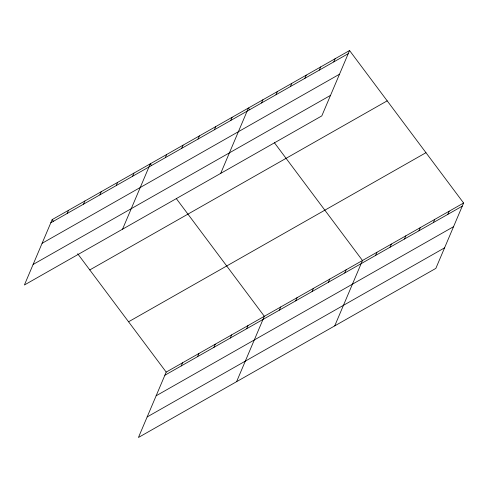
<?xml version="1.0" encoding="UTF-8"?>
<svg xmlns="http://www.w3.org/2000/svg" width="488" height="488" viewBox="0 0 488 488"><rect width="100%" height="100%" fill="white"/><g stroke="black" fill="none" stroke-linecap="round" stroke-linejoin="round"><path stroke-width="0.73" d="M349.56 50.526L52.155 219.612L24.4 284.992L321.805 115.906L349.56 50.526L463.6 203.008L435.845 268.388L138.439 437.474L166.194 372.094L463.6 203.008M67.167 213.469L68.509 210.316M83.527 204.173L84.869 201.013M99.881 194.871L101.223 191.711M116.242 185.574L117.584 182.414M132.596 176.272L133.938 173.112M122.543 229.195L150.298 163.816L151.64 165.609M165.316 157.673L166.652 154.513M181.67 148.37L183.012 145.217M198.03 139.074L199.366 135.914M214.384 129.771L215.726 126.618M230.745 120.475L232.081 117.315M220.686 173.399L248.441 108.013L249.783 109.812M261.544 102.962L262.886 99.802M275.988 94.745L277.33 91.591M290.433 86.535L291.775 83.375M181.213 365.951L182.555 362.791M304.884 78.324L306.22 75.164M197.567 356.649L198.909 353.495M319.329 70.107L320.665 66.954M333.774 61.897L335.116 58.737M213.927 347.352L215.269 344.192M230.281 338.05L231.623 334.896M246.641 328.753L247.983 325.594M236.589 381.677L264.337 316.291L176.284 198.555M279.356 310.154L280.698 306.995M295.71 300.852L297.052 297.692M312.07 291.549L313.412 288.396M328.43 282.253L329.766 279.093M344.784 272.951L346.126 269.797M334.731 325.874L362.48 260.494L274.427 142.758M375.589 255.438L376.925 252.284M390.034 247.227L391.376 244.067M404.479 239.016L405.821 235.856M418.924 230.8L420.266 227.646M433.368 222.589L434.71 219.429M447.813 214.378L449.155 211.219M50.813 222.772L348.219 53.686M42.096 243.305L339.502 74.219M33.117 264.459L330.522 95.373M89.786 269.931L387.191 100.845M128.564 321.775L425.969 152.689M164.852 375.248L462.258 206.162M156.136 395.786L453.541 226.694M147.156 416.941L444.562 247.855M52.155 219.612L53.497 221.412M77.69 253.76L166.194 372.094"/></g></svg>
